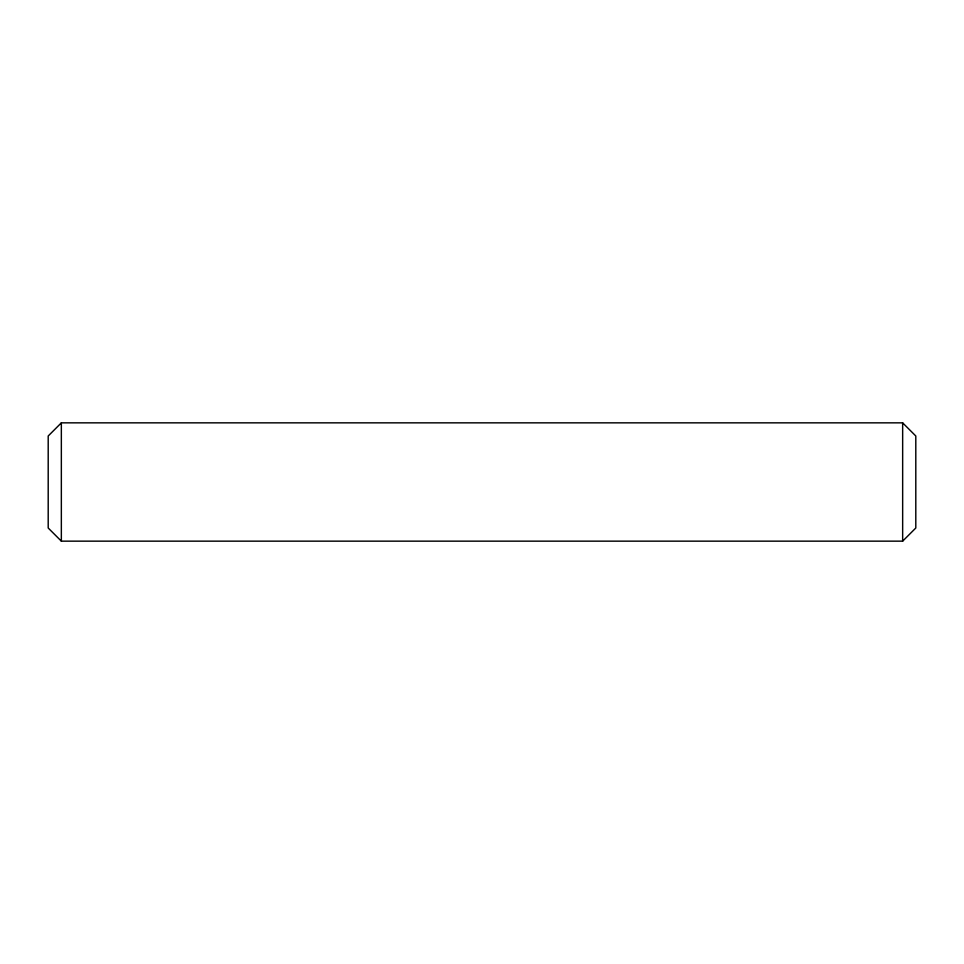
<?xml version="1.0" encoding="UTF-8"?>
<svg xmlns="http://www.w3.org/2000/svg" width="964" height="964" viewBox="0 0 964 964"><rect width="100%" height="100%" fill="white"/><g stroke="black" fill="none" stroke-linecap="round" stroke-linejoin="round"><path stroke-width="1.45" d="M61.347 422.847L48.2 435.993L48.2 528.007L61.347 541.153L902.653 541.153L915.8 528.007L915.8 435.993L902.653 422.847L61.347 422.847L61.347 541.153M902.653 422.847L902.653 541.153"/></g></svg>
